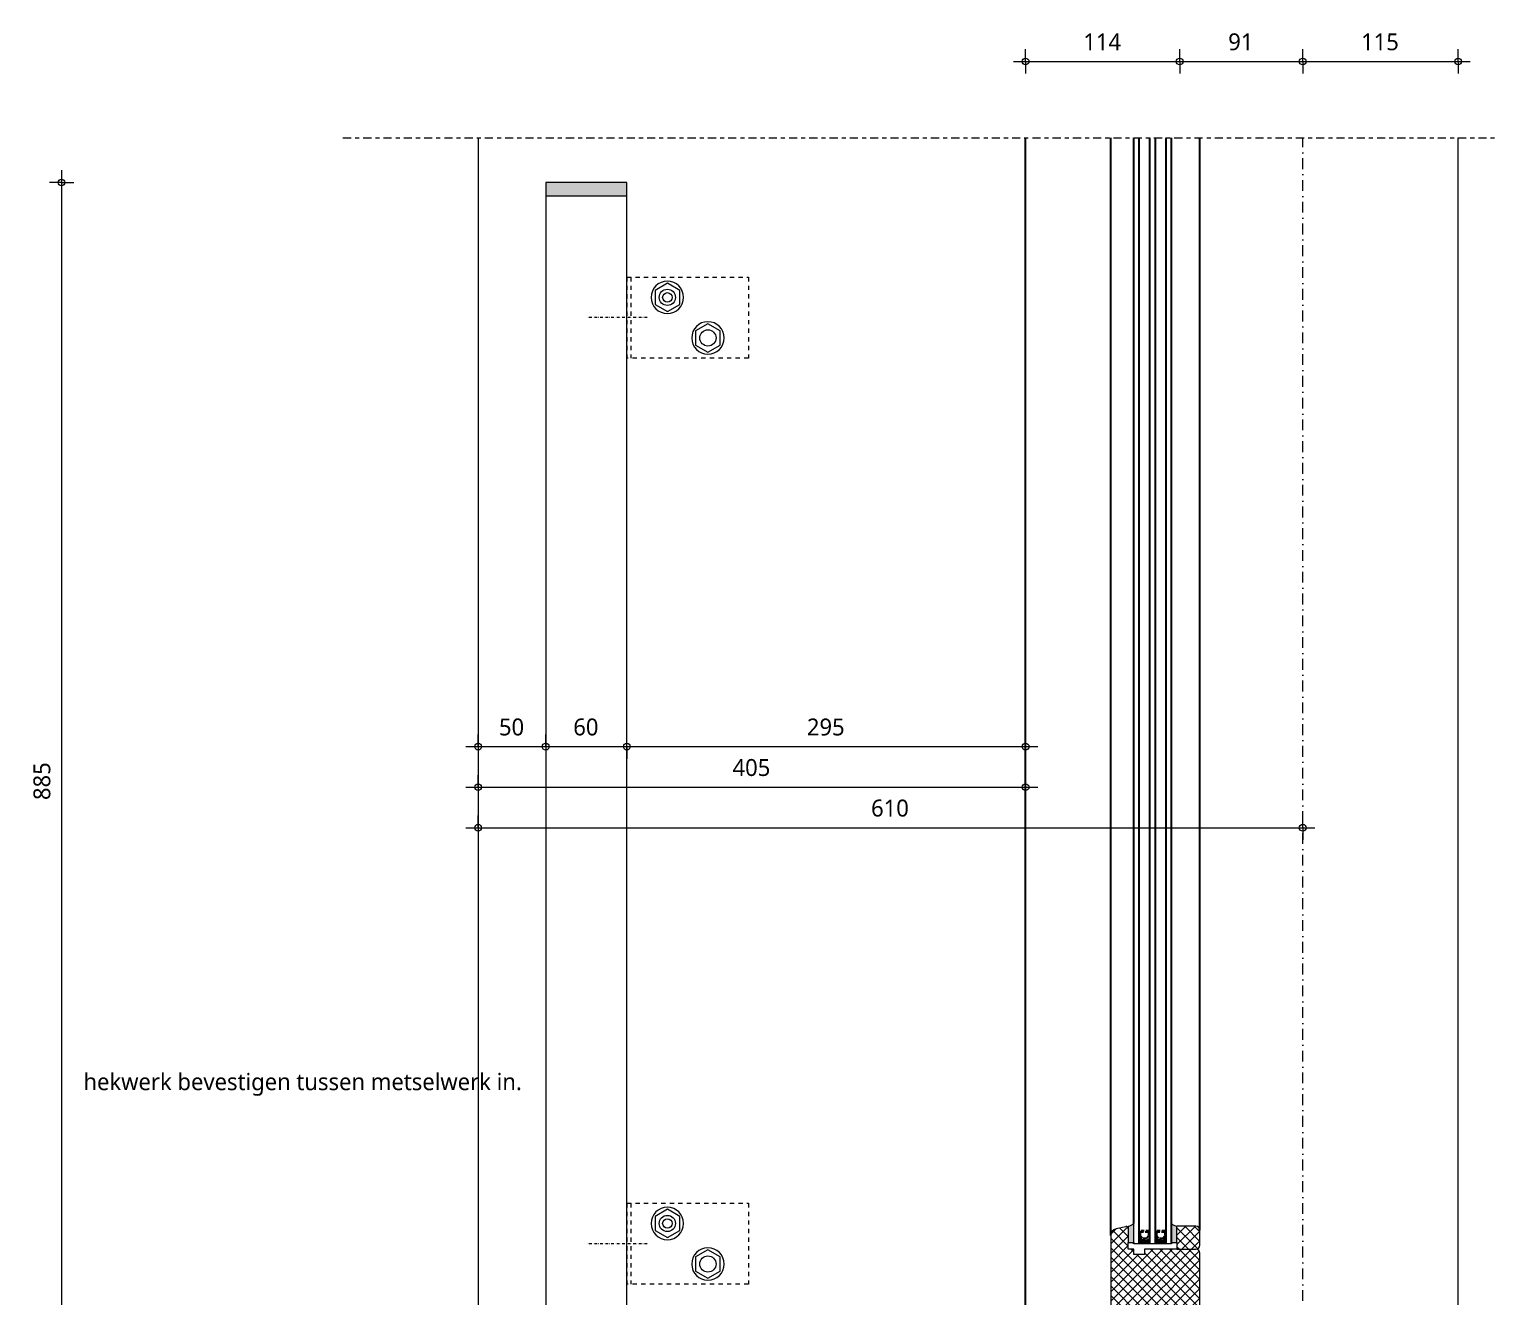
# Model space of a CAD drawing. Header units: millimetres. Extents: x -435 to 27166, y -19117 to 26500.
# Drawn here: x 7181 to 8259, y 13649 to 14586 of the extents above; entities that cross this region are included whole.
import ezdxf

# ---------------------------------------------------------------- set-up
doc = ezdxf.new("R2010")
doc.units = ezdxf.units.MM
for name, pattern in [('Dash', [6.35, 3.175, -3.175]), ('MV_center', [15, 6, -3, 3, -3]), ('MV_hidden', [3.75, 2.5, -1.25]), ('MV_stramien', [16, 8, -4, 0, -4]), ('Streep-stip _ detail', [4, 2, -1, 0, -1])]:
    doc.linetypes.add(name, pattern=pattern)
for name, color, linetype, lineweight in [('A-ANNO-DIMS', 211, 'Continuous', 13), ('A-ANNO-DIMS-5', 211, 'Continuous', 13), ('A-DETL', 90, 'Continuous', 13), ('A-DETL-GENF', 92, 'Continuous', 18), ('G-ANNO-TEXT', 231, 'Continuous', 13)]:
    doc.layers.add(name, color=color, linetype=linetype, lineweight=lineweight)
doc.styles.add('Segoe UI_3', font='segoeui.ttf', dxfattribs={"height": 12.5})
doc.dimstyles.new('2_5_mm_4', dxfattribs={"dimscale": 304.8, "dimtxt": 13.092049, "dimasz": 0.016404, "dimexe": 0.029528, "dimexo": 0.0625, "dimgap": 0.014764, "dimtad": 1, "dimdec": 0, "dimzin": 0, "dimdsep": 46, "dimtxsty": 'Segoe UI_3', "dimblk1": 'DOTBLANK', "dimblk2": 'DOTBLANK', "dimsah": 1, "dimcen": 0.09, "dimdle": 0.029528, "dimazin": 0, "dimtfac": 1, "dimtdec": 4, "dimtix": 1, "dimtmove": 0, "dimatfit": 3, "dimfxl": 0.029528, "dimfxlon": 1, "dimtvp": 1, "dimtfill": 1, "dimtolj": 1, "dimtzin": 0, "dimarcsym": 2})
pattern_1 = [(45, (0, 0), (-3.5355339, 3.5355339), []), (135, (0, 0), (-3.5355339, -3.5355339), [])]

# ---------------------------------------------------------------- blocks, each defined once
blk = doc.blocks.new('00 moer a - M12-3186723-Details Appartement')
at = {"layer": 'A-DETL-GENF'}
for p, q in [((0, 10.5), (-9.1, 5.2)), ((0, 10.5), (-9.1, 5.2)), ((-9.1, 5.2), (-9.1, -5.3)), ((-9.1, 5.2), (-9.1, -5.3)), ((9.1, 5.2), (0, 10.5)), ((9.1, 5.2), (0, 10.5)), ((9.1, -5.3), (9.1, 5.2)), ((9.1, -5.3), (9.1, 5.2)), ((-9.1, -5.3), (0, -10.5)), ((-9.1, -5.3), (0, -10.5)), ((0, -10.5), (9.1, -5.3)), ((0, -10.5), (9.1, -5.3))]:
    blk.add_line(p, q, dxfattribs=at)
blk.add_circle((0, 0), 6, dxfattribs=at)
for start, end in [(360, 180), (180, 360)]:
    blk.add_arc((0, 0), 12, start, end, dxfattribs=at)
blk = doc.blocks.new('30_L-anker plat - 90x60-4466370-Details Appartement')
at = {"layer": 'A-DETL-GENF', "linetype": 'Streep-stip _ detail', "lineweight": 13}
blk.add_line((5, -15), (5, 30), dxfattribs=at)
at = {"layer": 'A-DETL-GENF', "linetype": 'Dash'}
for p, q in [((-25, -90), (-25, 0)), ((35, 0), (-25, 0)), ((35, 0), (35, -90)), ((35, -3), (-25, -3)), ((35, -90), (-25, -90))]:
    blk.add_line(p, q, dxfattribs=at)
at = {"layer": 'A-DETL-GENF', "lineweight": 13}
blk.add_circle((20, -30), 3.5, dxfattribs=at)
blk = doc.blocks.new('NLRS_00_DI_maskeer - Type 1-4234978-Details Appartement')
at = {"layer": 'A-DETL-GENF', "linetype": 'MV_center'}
blk.add_line((830, 0), (-100, 0), dxfattribs=at)
blk = doc.blocks.new('DIMBLOCK377-Details Appartement')
at = {"layer": 'A-ANNO-DIMS-5'}
for p, q in [((7918.1, 14562.1), (7918.1, 14571.1)), ((8032.1, 14562.1), (8032.1, 14571.1)), ((7909.1, 14562.1), (8032.1, 14562.1)), ((7918.1, 14562.1), (7918.1, 14553.1)), ((8032.1, 14562.1), (8032.1, 14553.1))]:
    blk.add_line(p, q, dxfattribs=at)
for centre in [(7918.1, 14562.1), (8032.1, 14562.1)]:
    blk.add_circle(centre, 2.5, dxfattribs=at)
at = {"layer": 'A-ANNO-DIMS-5', "color": 0, "insert": (7960.8, 14582.9), "char_height": 12.5, "width": 34.277, "attachment_point": 1, "line_spacing_factor": 1.142579, "style": 'Segoe UI_3', "bg_fill": 3, "box_fill_scale": 1.25, "bg_fill_color": 9, "bg_fill_true_color": 13158600, "bg_fill_transparency": 0}
blk.add_mtext('114', dxfattribs=at)
blk = doc.blocks.new('_DotBlank')
at = {"color": 0, "linetype": 'ByBlock', "lineweight": -2}
blk.add_line((-0.5, 0), (-1, 0), dxfattribs=at)
blk.add_circle((0, 0), 0.5, dxfattribs=at)
blk = doc.blocks.new('DIMBLOCK378-Details Appartement')
at = {"layer": 'A-ANNO-DIMS-5'}
for p, q in [((8032.1, 14562.1), (8032.1, 14571.1)), ((8123.1, 14562.1), (8123.1, 14571.1)), ((8032.1, 14562.1), (8123.1, 14562.1)), ((8032.1, 14562.1), (8032.1, 14553.1)), ((8123.1, 14562.1), (8123.1, 14553.1))]:
    blk.add_line(p, q, dxfattribs=at)
for centre in [(8032.1, 14562.1), (8123.1, 14562.1)]:
    blk.add_circle(centre, 2.5, dxfattribs=at)
at = {"layer": 'A-ANNO-DIMS-5', "color": 0, "insert": (8068, 14582.9), "char_height": 12.5, "width": 22.852, "attachment_point": 1, "line_spacing_factor": 1.142579, "style": 'Segoe UI_3', "bg_fill": 3, "box_fill_scale": 1.25, "bg_fill_color": 9, "bg_fill_true_color": 13158600, "bg_fill_transparency": 0}
blk.add_mtext('91', dxfattribs=at)
blk = doc.blocks.new('DIMBLOCK379-Details Appartement')
at = {"layer": 'A-ANNO-DIMS-5'}
for p, q in [((8123.1, 14562.1), (8123.1, 14571.1)), ((8238.1, 14562.1), (8238.1, 14571.1)), ((8123.1, 14562.1), (8247.1, 14562.1)), ((8123.1, 14562.1), (8123.1, 14553.1)), ((8238.1, 14562.1), (8238.1, 14553.1))]:
    blk.add_line(p, q, dxfattribs=at)
for centre in [(8123.1, 14562.1), (8238.1, 14562.1)]:
    blk.add_circle(centre, 2.5, dxfattribs=at)
at = {"layer": 'A-ANNO-DIMS-5', "color": 0, "insert": (8166.3, 14582.9), "char_height": 12.5, "width": 34.277, "attachment_point": 1, "line_spacing_factor": 1.142579, "style": 'Segoe UI_3', "bg_fill": 3, "box_fill_scale": 1.25, "bg_fill_color": 9, "bg_fill_true_color": 13158600, "bg_fill_transparency": 0}
blk.add_mtext('115', dxfattribs=at)
blk = doc.blocks.new('DIMBLOCK385-Details Appartement')
at = {"layer": 'A-ANNO-DIMS-5'}
for p, q in [((7204.9, 14481.6), (7204.9, 13587.6)), ((7204.9, 14472.6), (7195.9, 14472.6)), ((7204.9, 14472.6), (7213.9, 14472.6)), ((7204.9, 13587.6), (7195.9, 13587.6)), ((7204.9, 13587.6), (7213.9, 13587.6))]:
    blk.add_line(p, q, dxfattribs=at)
for centre in [(7204.9, 14472.6), (7204.9, 13587.6)]:
    blk.add_circle(centre, 2.5, dxfattribs=at)
at = {"layer": 'A-ANNO-DIMS-5', "color": 0, "insert": (7184.1, 14015.8), "char_height": 12.5, "width": 34.277, "attachment_point": 1, "rotation": 90, "line_spacing_factor": 1.142579, "style": 'Segoe UI_3', "bg_fill": 3, "box_fill_scale": 1.25, "bg_fill_color": 9, "bg_fill_true_color": 13158600, "bg_fill_transparency": 0}
blk.add_mtext('885', dxfattribs=at)
blk = doc.blocks.new('DIMBLOCK388-Details Appartement')
at = {"layer": 'A-ANNO-DIMS-5'}
for p, q in [((7513.1, 14055.3), (7513.1, 14064.3)), ((7563.1, 14055.3), (7563.1, 14064.3)), ((7504.1, 14055.3), (7563.1, 14055.3)), ((7513.1, 14055.3), (7513.1, 14046.3)), ((7563.1, 14055.3), (7563.1, 14046.3))]:
    blk.add_line(p, q, dxfattribs=at)
for centre in [(7513.1, 14055.3), (7563.1, 14055.3)]:
    blk.add_circle(centre, 2.5, dxfattribs=at)
at = {"layer": 'A-ANNO-DIMS-5', "color": 0, "insert": (7528.5, 14076.1), "char_height": 12.5, "width": 22.852, "attachment_point": 1, "line_spacing_factor": 1.142579, "style": 'Segoe UI_3', "bg_fill": 3, "box_fill_scale": 1.25, "bg_fill_color": 9, "bg_fill_true_color": 13158600, "bg_fill_transparency": 0}
blk.add_mtext('50', dxfattribs=at)
blk = doc.blocks.new('DIMBLOCK389-Details Appartement')
at = {"layer": 'A-ANNO-DIMS-5'}
for p, q in [((7563.1, 14055.3), (7563.1, 14064.3)), ((7623.1, 14055.3), (7623.1, 14064.3)), ((7563.1, 14055.3), (7623.1, 14055.3)), ((7563.1, 14055.3), (7563.1, 14046.3)), ((7623.1, 14055.3), (7623.1, 14046.3))]:
    blk.add_line(p, q, dxfattribs=at)
for centre in [(7563.1, 14055.3), (7623.1, 14055.3)]:
    blk.add_circle(centre, 2.5, dxfattribs=at)
at = {"layer": 'A-ANNO-DIMS-5', "color": 0, "insert": (7583.5, 14076.1), "char_height": 12.5, "width": 22.852, "attachment_point": 1, "line_spacing_factor": 1.142579, "style": 'Segoe UI_3', "bg_fill": 3, "box_fill_scale": 1.25, "bg_fill_color": 9, "bg_fill_true_color": 13158600, "bg_fill_transparency": 0}
blk.add_mtext('60', dxfattribs=at)
blk = doc.blocks.new('DIMBLOCK390-Details Appartement')
at = {"layer": 'A-ANNO-DIMS-5'}
for p, q in [((7623.1, 14055.3), (7623.1, 14064.3)), ((7918.1, 14055.3), (7918.1, 14064.3)), ((7623.1, 14055.3), (7927.1, 14055.3)), ((7623.1, 14055.3), (7623.1, 14046.3)), ((7918.1, 14055.3), (7918.1, 14046.3))]:
    blk.add_line(p, q, dxfattribs=at)
for centre in [(7623.1, 14055.3), (7918.1, 14055.3)]:
    blk.add_circle(centre, 2.5, dxfattribs=at)
at = {"layer": 'A-ANNO-DIMS-5', "color": 0, "insert": (7756.3, 14076.1), "char_height": 12.5, "width": 34.277, "attachment_point": 1, "line_spacing_factor": 1.142579, "style": 'Segoe UI_3', "bg_fill": 3, "box_fill_scale": 1.25, "bg_fill_color": 9, "bg_fill_true_color": 13158600, "bg_fill_transparency": 0}
blk.add_mtext('295', dxfattribs=at)
blk = doc.blocks.new('DIMBLOCK393-Details Appartement')
at = {"layer": 'A-ANNO-DIMS-5'}
for p, q in [((7513.1, 14025.3), (7513.1, 14034.3)), ((7918.1, 14025.3), (7918.1, 14034.3)), ((7504.1, 14025.3), (7927.1, 14025.3)), ((7513.1, 14025.3), (7513.1, 14016.3)), ((7918.1, 14025.3), (7918.1, 14016.3))]:
    blk.add_line(p, q, dxfattribs=at)
for centre in [(7513.1, 14025.3), (7918.1, 14025.3)]:
    blk.add_circle(centre, 2.5, dxfattribs=at)
at = {"layer": 'A-ANNO-DIMS-5', "color": 0, "insert": (7701.3, 14046.1), "char_height": 12.5, "width": 34.277, "attachment_point": 1, "line_spacing_factor": 1.142579, "style": 'Segoe UI_3', "bg_fill": 3, "box_fill_scale": 1.25, "bg_fill_color": 9, "bg_fill_true_color": 13158600, "bg_fill_transparency": 0}
blk.add_mtext('405', dxfattribs=at)
blk = doc.blocks.new('DIMBLOCK394-Details Appartement')
at = {"layer": 'A-ANNO-DIMS-5'}
for p, q in [((7513.1, 13995.3), (7513.1, 14004.3)), ((8123.1, 13995.3), (8123.1, 14004.3)), ((7504.1, 13995.3), (8132.1, 13995.3)), ((7513.1, 13995.3), (7513.1, 13986.3)), ((8123.1, 13995.3), (8123.1, 13986.3))]:
    blk.add_line(p, q, dxfattribs=at)
for centre in [(7513.1, 13995.3), (8123.1, 13995.3)]:
    blk.add_circle(centre, 2.5, dxfattribs=at)
at = {"layer": 'A-ANNO-DIMS-5', "color": 0, "insert": (7803.8, 14016.1), "char_height": 12.5, "width": 34.277, "attachment_point": 1, "line_spacing_factor": 1.142579, "style": 'Segoe UI_3', "bg_fill": 3, "box_fill_scale": 1.25, "bg_fill_color": 9, "bg_fill_true_color": 13158600, "bg_fill_transparency": 0}
blk.add_mtext('610', dxfattribs=at)

msp = doc.modelspace()

# ---------------------------------------------------------------- hatches: boundary and pattern name
at = {"layer": 'A-DETL-GENF'}
for color, points in [(7, [(7563.1, 14462.6), (7623.1, 14462.6), (7623.1, 14472.6), (7563.1, 14472.6)]), (8, [(7994.1, 13688.6), (7998.1, 13688.6), (7998.1, 13702.6), (7996.9, 13701.6), (7995.6, 13700.9), (7994.1, 13700.6)]), (8, [(8028.9, 13688.6), (8030.1, 13688.6), (8030.1, 13700.6), (8028.6, 13700.9), (8027.2, 13701.6), (8026.1, 13702.6), (8026.1, 13688.6)]), (8, [(8010.1, 13687.6), (8010.1, 13692.6), (8008, 13690.6), (8004.1, 13690.6), (8002.1, 13692.6), (8002.1, 13687.6)]), (8, [(8022.1, 13687.6), (8022.1, 13692.6), (8020, 13690.6), (8016.1, 13690.6), (8014.1, 13692.6), (8014.1, 13687.6)])]:
    msp.add_hatch(color=color, dxfattribs=at).paths.add_polyline_path(points)
at = {"layer": 'A-DETL-GENF', "lineweight": 13}
h = msp.add_hatch(dxfattribs=at)
h.set_pattern_fill('FP_20', color=250, style=0, pattern_type=2)
h.set_pattern_definition(pattern_1)
h.paths.add_polyline_path([(8044.1, 13598.6), (8044.8, 13598.7), (8045.6, 13599), (8046.2, 13599.5), (8046.7, 13600.1), (8047, 13600.8), (8047.1, 13601.6), (8047.1, 13680.6), (8047, 13681.4), (8046.7, 13682.1), (8046.2, 13682.7), (8045.6, 13683.2), (8044.8, 13683.5), (8044.1, 13683.6), (8006.1, 13683.6), (8006.1, 13679.6), (7998.1, 13679.6), (7998.1, 13683.6), (7994.1, 13683.6), (7994, 13699.1), (7993.9, 13699.5), (7993.6, 13699.8), (7993.4, 13700), (7993, 13700.2), (7992.6, 13700.2), (7992.2, 13700.2), (7985, 13698.6), (7983.9, 13698.2), (7983, 13697.6), (7982.2, 13696.9), (7981.6, 13695.9), (7981.2, 13694.8), (7981.1, 13693.7), (7981.1, 13631.6), (7981.2, 13630.8), (7981.5, 13630.1), (7981.9, 13629.5), (7982.6, 13629), (7983.3, 13628.7), (7984.1, 13628.6), (7987.2, 13628.6), (7988.1, 13632.2), (7993.1, 13632.2), (7994.1, 13628.6), (8003.1, 13628.6), (8003.1, 13636.6), (8008.1, 13636.6), (8008.1, 13616.3), (8014.8, 13616.3), (8014.8, 13618.8), (8016.8, 13618.8), (8016.8, 13628.1), (8029.1, 13628.1), (8029.1, 13618.8), (8031.1, 13618.8), (8031.1, 13616.3), (8032.1, 13616.3), (8032.1, 13598.6)])
h = msp.add_hatch(dxfattribs=at)
h.set_pattern_fill('FP_20', color=250, style=0, pattern_type=2)
h.set_pattern_definition(pattern_1)
h.paths.add_polyline_path([(8044.1, 13683.6), (8044.8, 13683.7), (8045.6, 13684), (8046.2, 13684.5), (8046.7, 13685.1), (8047, 13685.8), (8047.1, 13686.6), (8047.1, 13697.6), (8047, 13698.4), (8046.7, 13699.1), (8046.2, 13699.7), (8045.6, 13700.2), (8044.8, 13700.5), (8044.1, 13700.6), (8030.1, 13700.6), (8030.1, 13683.6)])

# ---------------------------------------------------------------- linework, layer by layer
at = {"layer": 'A-DETL'}
for p, q in [((7513.1, 14505.6), (7513.1, 13487.6)), ((7994.1, 13700.6), (7994.1, 13688.6)), ((7998.1, 13688.6), (7998.1, 13702.6)), ((8026.1, 13702.6), (8026.1, 13688.6)), ((8030.1, 13688.6), (8030.1, 13700.6)), ((7994.1, 13688.6), (7998.1, 13688.6)), ((8026.1, 13687.6), (7998.1, 13687.6)), ((8026.1, 13688.6), (8030.1, 13688.6))]:
    msp.add_line(p, q, dxfattribs=at)
at = {"layer": 'A-DETL', "lineweight": 25}
for p, q in [((7918.1, 13576), (7918.1, 14505.6)), ((7981.1, 13693.7), (7981.1, 14505.6)), ((7998.1, 13702.6), (7998.1, 14505.6)), ((8002.1, 13687.6), (8002.1, 14505.6)), ((8010.1, 13687.6), (8010.1, 14505.6)), ((8014.1, 13687.6), (8014.1, 14505.6)), ((8022.1, 13687.6), (8022.1, 14505.6)), ((8026.1, 13687.6), (8026.1, 14505.6)), ((8047.1, 13697.6), (8047.1, 14505.6)), ((7998.1, 13687.6), (7998.1, 13688.6))]:
    msp.add_line(p, q, dxfattribs=at)
at = {"layer": 'A-DETL', "linetype": 'MV_stramien', "lineweight": 18}
msp.add_line((8123.1, 13532.6), (8123.1, 14505.6), dxfattribs=at)
at = {"layer": 'A-DETL', "lineweight": 18}
for p, q in [((8238.1, 13536.6), (8238.1, 14505.6)), ((7623.1, 14472.6), (7563.1, 14472.6)), ((7563.1, 14472.6), (7563.1, 14462.6)), ((7563.1, 14462.6), (7563.1, 13597.6)), ((7563.1, 14462.6), (7623.1, 14462.6)), ((7623.1, 14462.6), (7623.1, 14472.6)), ((7623.1, 13597.6), (7623.1, 14462.6)), ((7992.2, 13700.2), (7985, 13698.6)), ((8044.1, 13700.6), (8030.1, 13700.6)), ((8047.1, 13686.6), (8047.1, 13697.6)), ((7981.1, 13693.7), (7981.1, 13631.6)), ((7994.1, 13683.6), (7994.1, 13688.6)), ((8030.1, 13688.6), (8030.1, 13683.6)), ((7998.1, 13683.6), (7994.1, 13683.6)), ((7998.1, 13679.6), (7998.1, 13683.6)), ((8006.1, 13679.6), (7998.1, 13679.6)), ((8030.1, 13683.6), (8006.1, 13683.6)), ((8006.1, 13683.6), (8006.1, 13679.6)), ((8030.1, 13683.6), (8044.1, 13683.6)), ((8047.1, 13601.6), (8047.1, 13680.6))]:
    msp.add_line(p, q, dxfattribs=at)
at = {"layer": 'A-DETL', "linetype": 'MV_hidden', "lineweight": 25}
for p, q in [((8002.1, 13696.5), (8002.7, 13697.1)), ((8002.1, 13696.5), (8002.1, 13692.6)), ((8002.1, 13692.6), (8004.1, 13690.6)), ((8009.5, 13697.1), (8002.7, 13697.1)), ((8003.1, 13693.1), (8003.1, 13696.1)), ((8009.1, 13696.1), (8003.1, 13696.1)), ((8004.5, 13691.6), (8003.1, 13693.1)), ((8004.1, 13690.6), (8008, 13690.6)), ((8007.6, 13691.6), (8004.5, 13691.6)), ((8009.1, 13693.1), (8007.6, 13691.6)), ((8009.1, 13696.1), (8009.1, 13693.1)), ((8009.5, 13697.1), (8010.1, 13696.5)), ((8010.1, 13692.6), (8010.1, 13696.5)), ((8014.1, 13696.5), (8014.7, 13697.1)), ((8014.1, 13696.5), (8014.1, 13692.6)), ((8014.1, 13692.6), (8016.1, 13690.6)), ((8021.5, 13697.1), (8014.7, 13697.1)), ((8015.1, 13693.1), (8015.1, 13696.1)), ((8021.1, 13696.1), (8015.1, 13696.1)), ((8016.5, 13691.6), (8015.1, 13693.1)), ((8016.1, 13690.6), (8020, 13690.6)), ((8019.6, 13691.6), (8016.5, 13691.6)), ((8021.1, 13693.1), (8019.6, 13691.6)), ((8020, 13690.6), (8022.1, 13692.6)), ((8021.1, 13696.1), (8021.1, 13693.1)), ((8021.5, 13697.1), (8022.1, 13696.5)), ((8022.1, 13692.6), (8022.1, 13696.5))]:
    msp.add_line(p, q, dxfattribs=at)
at = {"layer": 'A-DETL', "lineweight": 18}
for centre, radius, start, end in [((7986.1, 13693.7), 5, 102.5, 180), ((7992.6, 13698.8), 1.5, 0, 102.5), ((8044.1, 13697.6), 3, 0, 90), ((8044.1, 13686.6), 3, 270, 0), ((8044.1, 13680.6), 3, 0, 90)]:
    msp.add_arc(centre, radius, start, end, dxfattribs=at)
at = {"layer": 'A-DETL'}
for centre, start, end in [((7993.6, 13706.5), 274.2266, 318.9035), ((8030.5, 13706.5), 221.0965, 265.7734)]:
    msp.add_arc(centre, 5.88, start, end, dxfattribs=at)

# ---------------------------------------------------------------- block references
at = {"layer": 'A-DETL-GENF', "linetype": 'MV_center', "rotation": 180}
msp.add_blockref('NLRS_00_DI_maskeer - Type 1-4234978-Details Appartement', (8243.1, 14505.6), dxfattribs=at)
at = {"layer": 'A-DETL-GENF', "linetype": 'Streep-stip _ detail', "lineweight": 13, "rotation": 89.99999999999969}
for p in [(7623.1, 14367.6), (7623.1, 13682.6)]:
    msp.add_blockref('30_L-anker plat - 90x60-4466370-Details Appartement', p, dxfattribs=at)
at = {"layer": 'A-DETL-GENF'}
for p in [(7653.1, 14387.6), (7683.1, 14357.6), (7653.1, 13702.6), (7683.1, 13672.6)]:
    msp.add_blockref('00 moer a - M12-3186723-Details Appartement', p, dxfattribs=at)

# ---------------------------------------------------------------- texts
at = {"layer": 'G-ANNO-TEXT', "color": 7, "insert": (7221.1, 13813.7), "char_height": 12.5, "width": 391.624, "attachment_point": 1, "style": 'Segoe UI_3'}
msp.add_mtext('hekwerk bevestigen tussen metselwerk in.', dxfattribs=at)

# ---------------------------------------------------------------- dimensions: what is measured, and where the dimension line sits
at = {"layer": 'A-ANNO-DIMS'}
dim = msp.add_linear_dim(base=(8032.1, 14562.1), p1=(7918.1, 14553.1), p2=(8032.1, 14553.1), dimstyle='2_5_mm_4', override={"dimpost": '<>', "dimfxl": 114}, dxfattribs=at)
dim.commit()
dim.dimension.update_dxf_attribs({"geometry": 'DIMBLOCK377-Details Appartement', "text_midpoint": (7975.1, 14573)})
dim = msp.add_linear_dim(base=(7204.9, 13587.6), p1=(7213.9, 14472.6), p2=(7213.9, 13587.6), angle=90, dimstyle='2_5_mm_4', override={"dimpost": '<>', "dimfxl": 885}, dxfattribs=at)
dim.commit()
dim.dimension.update_dxf_attribs({"geometry": 'DIMBLOCK385-Details Appartement', "text_midpoint": (7193.9, 14030.1)})

# ---------------------------------------------------------------- next in the draw order: dimensions: what is measured, and where the dimension line sits
for base, p1, p2, override, picture, middle in [((8123.1, 14562.1), (8032.1, 14553.1), (8123.1, 14553.1), {"dimpost": '<>', "dimfxl": 91}, 'DIMBLOCK378-Details Appartement', (8077.6, 14573.1)), ((7563.1, 14055.3), (7513.1, 14064.3), (7563.1, 14064.3), {"dimpost": '<>', "dimfxl": 50}, 'DIMBLOCK388-Details Appartement', (7538.1, 14066.2))]:
    dim = msp.add_linear_dim(base=base, p1=p1, p2=p2, dimstyle='2_5_mm_4', override=override, dxfattribs=at)
    dim.commit()
    dim.dimension.update_dxf_attribs({"geometry": picture, "text_midpoint": middle})

# ---------------------------------------------------------------- next in the draw order: dimensions: what is measured, and where the dimension line sits
for base, p1, p2, override, picture, middle in [((8238.1, 14562.1), (8123.1, 14553.1), (8238.1, 14553.1), {"dimpost": '<>', "dimfxl": 115}, 'DIMBLOCK379-Details Appartement', (8180.6, 14573.1)), ((7623.1, 14055.3), (7563.1, 14064.3), (7623.1, 14064.3), {"dimpost": '<>', "dimfxl": 60}, 'DIMBLOCK389-Details Appartement', (7593.1, 14066.2))]:
    dim = msp.add_linear_dim(base=base, p1=p1, p2=p2, dimstyle='2_5_mm_4', override=override, dxfattribs=at)
    dim.commit()
    dim.dimension.update_dxf_attribs({"geometry": picture, "text_midpoint": middle})

# ---------------------------------------------------------------- next in the draw order: dimensions: what is measured, and where the dimension line sits
dim = msp.add_linear_dim(base=(7918.1, 14055.3), p1=(7623.1, 14064.3), p2=(7918.1, 14064.3), dimstyle='2_5_mm_4', override={"dimpost": '<>', "dimfxl": 295}, dxfattribs=at)
dim.commit()
dim.dimension.update_dxf_attribs({"geometry": 'DIMBLOCK390-Details Appartement', "text_midpoint": (7770.6, 14066.2)})

# ---------------------------------------------------------------- next in the draw order: dimensions: what is measured, and where the dimension line sits
dim = msp.add_linear_dim(base=(7918.1, 14025.3), p1=(7513.1, 14034.3), p2=(7918.1, 14034.3), dimstyle='2_5_mm_4', override={"dimpost": '<>', "dimfxl": 405}, dxfattribs=at)
dim.commit()
dim.dimension.update_dxf_attribs({"geometry": 'DIMBLOCK393-Details Appartement', "text_midpoint": (7715.6, 14036.2)})

# ---------------------------------------------------------------- next in the draw order: dimensions: what is measured, and where the dimension line sits
dim = msp.add_linear_dim(base=(8123.1, 13995.3), p1=(7513.1, 14004.3), p2=(8123.1, 14004.3), dimstyle='2_5_mm_4', override={"dimpost": '<>', "dimfxl": 610}, dxfattribs=at)
dim.commit()
dim.dimension.update_dxf_attribs({"geometry": 'DIMBLOCK394-Details Appartement', "text_midpoint": (7818.1, 14006.3)})

doc.saveas('drawing.dxf')
